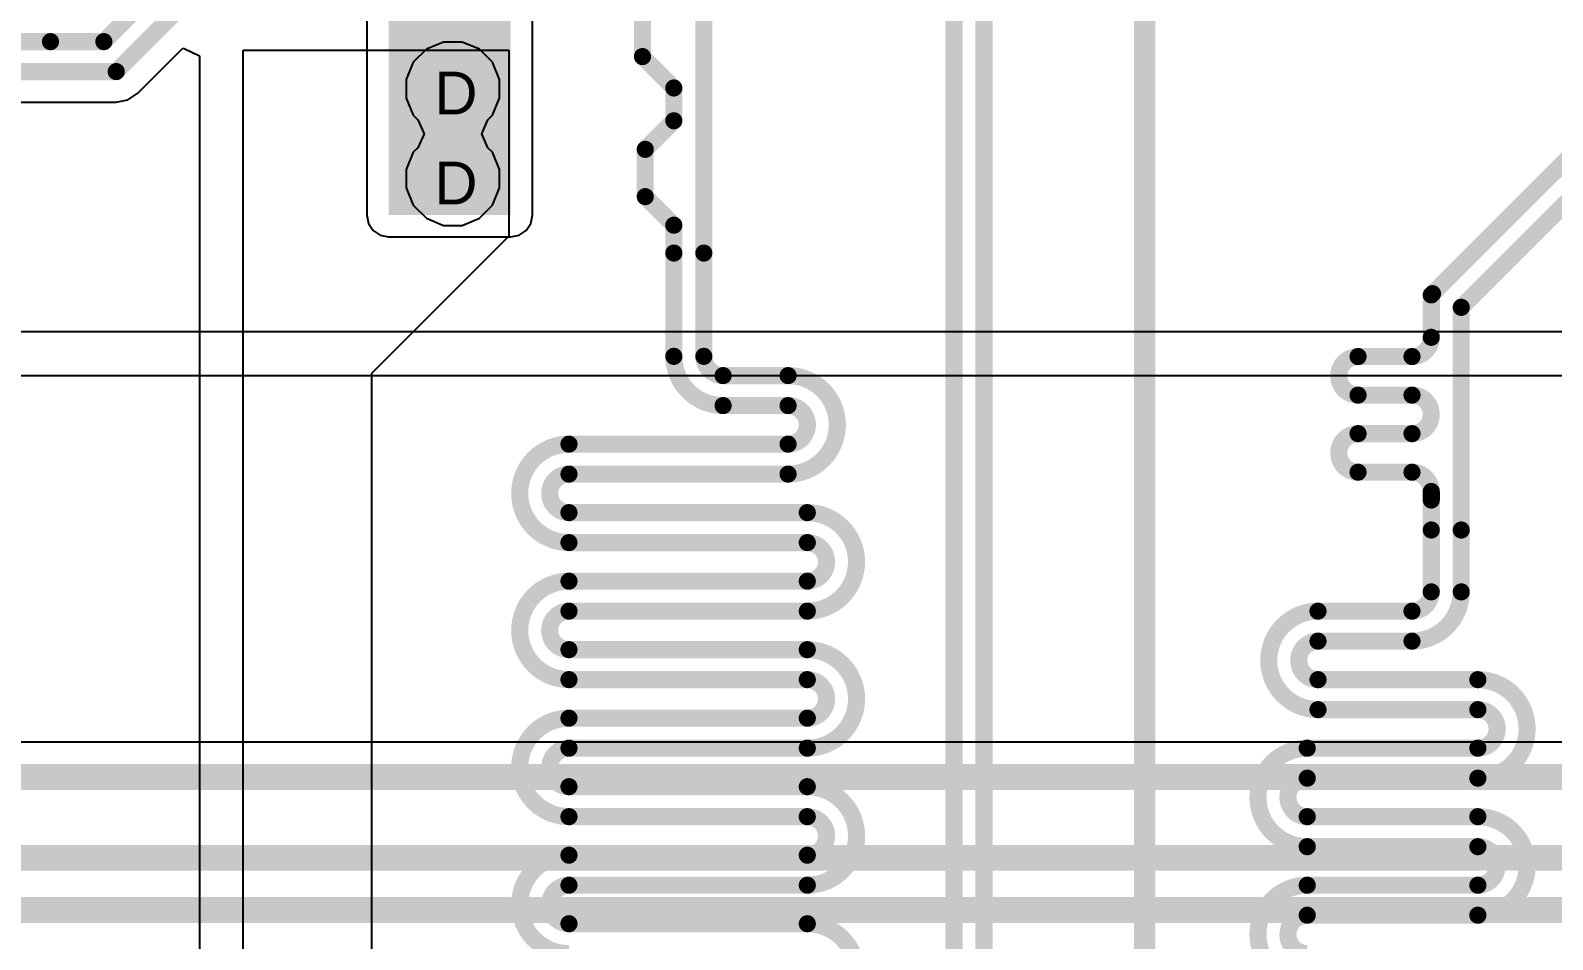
# Model space of a CAD drawing. Header units: inches. Extents: x 0 to 5401, y 0 to 5414.
# Drawn here: x 99.97 to 118.02, y 80.17 to 90.96 of the extents above; entities that cross this region are included whole.
import ezdxf

# ---------------------------------------------------------------- set-up
doc = ezdxf.new("R2010")
doc.units = ezdxf.units.IN
for name, color, linetype in [('Bottom Layer', 5, 'Continuous'), ('Bottom Solder', 6, 'Continuous'), ('Drill Drawing', 1, 'Continuous'), ('Layer 1', 16, 'Continuous'), ('Layer 2', 76, 'Continuous'), ('Top Layer', 1, 'Continuous'), ('Top Solder', 216, 'Continuous'), ('Via Holes', 16, 'Continuous')]:
    doc.layers.add(name, color=color, linetype=linetype)
doc.styles.add('Arial', font='', dxfattribs={"height": 0.2})
doc.styles.get('Arial').set_extended_font_data('Arial')

msp = doc.modelspace()

# ---------------------------------------------------------------- hatches: boundary and pattern name
at = {"layer": 'Bottom Layer'}
msp.add_hatch(color=5, dxfattribs=at).paths.add_polyline_path([(104.2162127, 88.76641124), (105.6640127, 88.76641124), (105.6640127, 95.49741124), (104.2162127, 95.49741124)])
h = msp.add_hatch(color=5, dxfattribs=at)
edge = h.paths.add_edge_path()
edge.add_arc((104.9782127, 90.26501123999999), 0.2999994, 0, 360)
h = msp.add_hatch(color=5, dxfattribs=at)
edge = h.paths.add_edge_path()
edge.add_arc((104.9782127, 89.19821123999999), 0.2999994, 0, 360)
at = {"layer": 'Bottom Solder'}
h = msp.add_hatch(color=6, dxfattribs=at)
edge = h.paths.add_edge_path()
edge.add_arc((104.9782127, 90.26501123999999), 0.4015993999999999, 0, 360)
h = msp.add_hatch(color=6, dxfattribs=at)
edge = h.paths.add_edge_path()
edge.add_arc((104.9782127, 89.19821123999999), 0.4015993999999999, 0, 360)
at = {"layer": 'Layer 1'}
h = msp.add_hatch(color=16, dxfattribs=at)
edge = h.paths.add_edge_path()
edge.add_arc((104.9782127, 90.26501123999999), 0.2999994, 0, 360)
h = msp.add_hatch(color=16, dxfattribs=at)
edge = h.paths.add_edge_path()
edge.add_arc((104.9782127, 89.19821123999999), 0.2999994, 0, 360)
at = {"layer": 'Layer 2'}
h = msp.add_hatch(color=76, dxfattribs=at)
edge = h.paths.add_edge_path()
edge.add_arc((104.9782127, 90.26501123999999), 0.2999994, 0, 360)
h = msp.add_hatch(color=76, dxfattribs=at)
edge = h.paths.add_edge_path()
edge.add_arc((104.9782127, 89.19821123999999), 0.2999994, 0, 360)
at = {"layer": 'Top Layer'}
h = msp.add_hatch(color=1, dxfattribs=at)
edge = h.paths.add_edge_path()
edge.add_arc((104.9782127, 90.26501123999999), 0.2999994, 0, 360)
h = msp.add_hatch(color=1, dxfattribs=at)
edge = h.paths.add_edge_path()
edge.add_arc((104.9782127, 89.19821123999999), 0.2999994, 0, 360)
at = {"layer": 'Top Solder'}
h = msp.add_hatch(color=216, dxfattribs=at)
edge = h.paths.add_edge_path()
edge.add_arc((104.9782127, 90.26501123999999), 0.4015993999999999, 0, 360)
h = msp.add_hatch(color=216, dxfattribs=at)
edge = h.paths.add_edge_path()
edge.add_arc((104.9782127, 89.19821123999999), 0.4015993999999999, 0, 360)
at = {"layer": 'Via Holes'}
h = msp.add_hatch(color=7, dxfattribs=at)
edge = h.paths.add_edge_path()
edge.add_arc((104.9782127, 90.26501123999999), 0.1499997, 0, 360)
h = msp.add_hatch(color=7, dxfattribs=at)
edge = h.paths.add_edge_path()
edge.add_arc((104.9782127, 89.19821123999999), 0.1499997, 0, 360)

# ---------------------------------------------------------------- linework, layer by layer
at = {"layer": 'Bottom Layer'}
for p, q in [((103.95723684, 94.29863538), (103.95723684, 88.76641124)), ((105.92298856, 88.76641124), (105.92298856, 94.29863538)), ((103.95723684, 88.76641124), (103.97694978, 88.66730552)), ((103.97694978, 88.66730552), (104.03308886, 88.5832874)), ((105.84713654, 88.5832874), (105.90327562, 88.66730552)), ((105.90327562, 88.66730552), (105.92298856, 88.76641124)), ((104.03308886, 88.5832874), (104.11710698, 88.52714832)), ((104.11710698, 88.52714832), (104.2162127, 88.50743537999999)), ((104.2162127, 88.50743537999999), (105.6640127, 88.50743537999999)), ((105.6640127, 88.50743537999999), (105.76311842, 88.52714832)), ((105.76311842, 88.52714832), (105.84713654, 88.5832874)), ((128.97959726, 82.51427997999998), (85.64762144, 82.51427997999998))]:
    msp.add_line(p, q, dxfattribs=at)
for points in [[(85.1154127, 82.09991708, 0.3048, 0.3048, 0), (128.97959726, 82.09991708, 0.3048, 0.3048, 0)], [(85.15984238, 81.14004091999999, 0.3048, 0.3048, 0), (128.58382462, 81.14004091999999, 0.3048, 0.3048, 0)], [(86.24377213999999, 80.52217067999999, 0.3048, 0.3048, 0), (127.8360537, 80.52217067999999, 0.3048, 0.3048, 0)]]:
    msp.add_lwpolyline(points, format="xyseb", dxfattribs=at)
at = {"layer": 'Layer 1'}
for p, q in [((104.8680148, 90.81901063999999), (104.66439824, 90.73466994)), ((105.0884106, 90.81901063999999), (104.8680148, 90.81901063999999)), ((105.29202716, 90.73466994), (105.0884106, 90.81901063999999)), ((104.66439824, 90.73466994), (104.508554, 90.5788257)), ((105.4478714, 90.5788257), (105.29202716, 90.73466994)), ((104.508554, 90.5788257), (104.4242133, 90.37520914)), ((105.5322121, 90.37520914), (105.4478714, 90.5788257)), ((104.4242133, 90.37520914), (104.4242133, 90.15481333999999)), ((105.5322121, 90.15481333999999), (105.5322121, 90.37520914)), ((104.4242133, 90.15481333999999), (104.508554, 89.95119678)), ((105.4478714, 89.95119678), (105.5322121, 90.15481333999999)), ((104.508554, 89.95119678), (104.56220388, 89.8975469)), ((105.39422152, 89.8975469), (105.4478714, 89.95119678)), ((104.56220388, 89.8975469), (104.6360366, 89.73161123999999)), ((104.6360366, 89.73161123999999), (104.56220388, 89.56567557999999)), ((105.3203888, 89.73161123999999), (105.39422152, 89.8975469)), ((105.39422152, 89.56567557999999), (105.3203888, 89.73161123999999)), ((104.56220388, 89.56567557999999), (104.508554, 89.5120257)), ((105.4478714, 89.5120257), (105.39422152, 89.56567557999999)), ((104.508554, 89.5120257), (104.4242133, 89.30840914)), ((105.5322121, 89.30840914), (105.4478714, 89.5120257)), ((104.4242133, 89.30840914), (104.4242133, 89.08801334)), ((105.5322121, 89.08801334), (105.5322121, 89.30840914)), ((104.4242133, 89.08801334), (104.508554, 88.88439677999999)), ((105.4478714, 88.88439677999999), (105.5322121, 89.08801334)), ((104.508554, 88.88439677999999), (104.66439824, 88.72855254)), ((105.29202716, 88.72855254), (105.4478714, 88.88439677999999)), ((104.66439824, 88.72855254), (104.8680148, 88.64421184)), ((104.8680148, 88.64421184), (105.0884106, 88.64421184)), ((105.0884106, 88.64421184), (105.29202716, 88.72855254))]:
    msp.add_line(p, q, dxfattribs=at)
at = {"layer": 'Layer 2'}
for p, q in [((104.8680148, 90.81901063999999), (104.66439824, 90.73466994)), ((105.0884106, 90.81901063999999), (104.8680148, 90.81901063999999)), ((105.29202716, 90.73466994), (105.0884106, 90.81901063999999)), ((104.66439824, 90.73466994), (104.508554, 90.5788257)), ((105.4478714, 90.5788257), (105.29202716, 90.73466994)), ((104.508554, 90.5788257), (104.4242133, 90.37520914)), ((105.5322121, 90.37520914), (105.4478714, 90.5788257)), ((104.4242133, 90.37520914), (104.4242133, 90.15481333999999)), ((105.5322121, 90.15481333999999), (105.5322121, 90.37520914)), ((104.4242133, 90.15481333999999), (104.508554, 89.95119678)), ((105.4478714, 89.95119678), (105.5322121, 90.15481333999999)), ((104.508554, 89.95119678), (104.56220388, 89.8975469)), ((105.39422152, 89.8975469), (105.4478714, 89.95119678)), ((104.56220388, 89.8975469), (104.6360366, 89.73161123999999)), ((104.6360366, 89.73161123999999), (104.56220388, 89.56567557999999)), ((105.3203888, 89.73161123999999), (105.39422152, 89.8975469)), ((105.39422152, 89.56567557999999), (105.3203888, 89.73161123999999)), ((104.56220388, 89.56567557999999), (104.508554, 89.5120257)), ((105.4478714, 89.5120257), (105.39422152, 89.56567557999999)), ((104.508554, 89.5120257), (104.4242133, 89.30840914)), ((105.5322121, 89.30840914), (105.4478714, 89.5120257)), ((104.4242133, 89.30840914), (104.4242133, 89.08801334)), ((105.5322121, 89.08801334), (105.5322121, 89.30840914)), ((104.4242133, 89.08801334), (104.508554, 88.88439677999999)), ((105.4478714, 88.88439677999999), (105.5322121, 89.08801334)), ((104.508554, 88.88439677999999), (104.66439824, 88.72855254)), ((105.29202716, 88.72855254), (105.4478714, 88.88439677999999)), ((104.66439824, 88.72855254), (104.8680148, 88.64421184)), ((104.8680148, 88.64421184), (105.0884106, 88.64421184)), ((105.0884106, 88.64421184), (105.29202716, 88.72855254)), ((149.61156006, 87.37936296), (89.87655634, 87.37936296)), ((89.66201269999999, 86.86141124), (149.61156006, 86.86141124))]:
    msp.add_line(p, q, dxfattribs=at)
at = {"layer": 'Top Layer'}
for p, q in [((101.24167966, 90.21183633999999), (101.7750695, 90.74522871999999)), ((101.7750695, 90.74522871999999), (101.79075654, 90.74338467999999)), ((101.79075654, 90.74338467999999), (101.97106098, 90.65384968)), ((101.97106098, 90.65384968), (101.97106098, 76.29502394)), ((102.4890127, 90.72220362), (105.64301198, 90.72221124)), ((102.4890127, 76.29501124), (102.4890127, 90.72220362)), ((105.64301198, 90.72221124), (105.64301198, 88.51681051999999)), ((96.70293334, 90.10564402), (100.98529206, 90.10564402)), ((100.98529206, 90.10564402), (100.98530476, 90.10564148)), ((100.98530476, 90.10564148), (101.12405226, 90.13324365999999)), ((101.12405226, 90.13324365999999), (101.24167966, 90.21183633999999)), ((105.64301198, 88.51681051999999), (104.0130127, 86.88681123999999)), ((104.0130127, 86.88681123999999), (104.0130127, 76.27218679999999))]:
    msp.add_line(p, q, dxfattribs=at)
for points in [[(113.1824127, 74.77101123999999, 0.254, 0.254, 0), (113.1824127, 109.45361396, 0.254, 0.254, 0)], [(110.9214063, 68.2673641, 0.2032, 0.2032, 0), (110.9214063, 98.46961764, 0.2032, 0.2032, 0)], [(111.2770063, 68.41465615999999, 0.2032, 0.2032, 0), (111.2770063, 98.6169097, 0.2032, 0.2032, 0)], [(107.95441198, 88.31553075999999, 0.2032, 0.2032, 0), (107.95441198, 92.52561124, 0.2032, 0.2032, 0)], [(100.8380127, 90.82381124, 0.2032, 0.2032, 0), (101.4777117, 91.46351023999999, 0.2032, 0.2032, 0)], [(100.98530476, 90.46821123999999, 0.2032, 0.2032, 0), (101.8333117, 91.31621817999999, 0.2032, 0.2032, 0)], [(107.2264683, 90.64641764, 0.2032, 0.2032, 0), (107.2264683, 91.089607, 0.2032, 0.2032, 0)], [(99.69719964, 90.82381124, 0.2032, 0.2032, 0), (100.20521234, 90.82381124, 0.2032, 0.2032, 0)], [(100.20521234, 90.82381124, 0.2032, 0.2032, 0), (100.8380127, 90.82381124, 0.2032, 0.2032, 0)], [(107.2264683, 90.64641764, 0.2032, 0.2032, 0), (107.59881198, 90.27407396, 0.2032, 0.2032, 0)], [(96.70292063999999, 90.46821123999999, 0.2032, 0.2032, 0), (100.98530476, 90.46821123999999, 0.2032, 0.2032, 0)], [(107.59881198, 89.88530156, 0.2032, 0.2032, 0), (107.59881198, 90.27407396, 0.2032, 0.2032, 0)], [(107.2596915, 89.54618108, 0.2032, 0.2032, 0), (107.59881198, 89.88530156, 0.2032, 0.2032, 0)], [(107.2596915, 88.9850138, 0.2032, 0.2032, 0), (107.2596915, 89.54618108, 0.2032, 0.2032, 0)], [(116.59697534, 87.8337334, 0.2032, 0.2032, 0), (118.36110694, 89.597865, 0.2032, 0.2032, 0)], [(116.93787636, 87.67173982, 0.2032, 0.2032, 0), (118.508399, 89.24226245999999, 0.2032, 0.2032, 0)], [(107.2596915, 88.9850138, 0.2032, 0.2032, 0), (107.59881198, 88.64589332, 0.2032, 0.2032, 0)], [(107.59881198, 88.31553075999999, 0.2032, 0.2032, 0), (107.59881198, 88.64589332, 0.2032, 0.2032, 0)], [(107.59881198, 87.09039732, 0.2032, 0.2032, 0), (107.59881198, 88.31553075999999, 0.2032, 0.2032, 0)], [(107.95441198, 87.09039732, 0.2032, 0.2032, 0), (107.95441198, 88.31553075999999, 0.2032, 0.2032, 0)], [(116.58227382, 87.81903188, 0.2032, 0.2032, 0), (116.59697534, 87.8337334, 0.2032, 0.2032, 0)], [(116.58227382, 87.31605599999999, 0.2032, 0.2032, 0), (116.58227382, 87.81903188, 0.2032, 0.2032, 0)], [(116.93787382, 85.0300433, 0.2032, 0.2032, 0), (116.93787382, 87.67173982, 0.2032, 0.2032, 0)], [(116.93787382, 87.67173982, 0.2032, 0.2032, 0), (116.93787636, 87.67173982, 0.2032, 0.2032, 0)], [(116.58227382, 87.31605599999999, 0.2032, 0.2032, -0.4142135623730951), (116.35367382, 87.087456, 0.2032, 0.2032, 0)], [(108.18301198, 86.50619732, 0.2032, 0.2032, -0.4142135623730951), (107.59881198, 87.09039732, 0.2032, 0.2032, 0)], [(108.18301198, 86.86179732, 0.2032, 0.2032, -0.4142135623730951), (107.95441198, 87.09039732, 0.2032, 0.2032, 0)], [(115.71387576, 86.63025599999999, 0.2032, 0.2032, -0.9999999999999999), (115.71387576, 87.087456, 0.2032, 0.2032, 0)], [(115.71387576, 87.087456, 0.2032, 0.2032, 0), (116.35367382, 87.087456, 0.2032, 0.2032, 0)], [(108.18301198, 86.86179732, 0.2032, 0.2032, 0), (108.9536556, 86.86179732, 0.2032, 0.2032, 0)], [(108.9536556, 86.86179732, 0.2032, 0.2032, -0.9999999999999999), (108.9536556, 85.69339732, 0.2032, 0.2032, 0)], [(115.71387576, 86.63025599999999, 0.2032, 0.2032, 0), (116.35367382, 86.63025599999999, 0.2032, 0.2032, 0)], [(116.35367382, 86.63025599999999, 0.2032, 0.2032, -0.9999999999999999), (116.35367382, 86.173056, 0.2032, 0.2032, 0)], [(108.18301198, 86.50619732, 0.2032, 0.2032, 0), (108.9536556, 86.50619732, 0.2032, 0.2032, 0)], [(108.9536556, 86.50619732, 0.2032, 0.2032, -0.9999999999999999), (108.9536556, 86.04899732, 0.2032, 0.2032, 0)], [(106.35485206, 84.88059731999999, 0.2032, 0.2032, -0.9999999999999999), (106.35485206, 86.04899732, 0.2032, 0.2032, 0)], [(106.35485206, 86.04899732, 0.2032, 0.2032, 0), (108.9536556, 86.04899732, 0.2032, 0.2032, 0)], [(115.71387576, 85.71585599999999, 0.2032, 0.2032, -0.9999999999999999), (115.71387576, 86.173056, 0.2032, 0.2032, 0)], [(115.71387576, 86.173056, 0.2032, 0.2032, 0), (116.35367382, 86.173056, 0.2032, 0.2032, 0)], [(106.35485206, 85.23619731999999, 0.2032, 0.2032, -0.9999999999999999), (106.35485206, 85.69339732, 0.2032, 0.2032, 0)], [(106.35485206, 85.69339732, 0.2032, 0.2032, 0), (108.9536556, 85.69339732, 0.2032, 0.2032, 0)], [(115.71387576, 85.71585599999999, 0.2032, 0.2032, 0), (116.35367382, 85.71585599999999, 0.2032, 0.2032, 0)], [(116.35367382, 85.71585599999999, 0.2032, 0.2032, -0.4142135623730951), (116.58227382, 85.48725599999999, 0.2032, 0.2032, 0)], [(116.58227382, 85.3856433, 0.2032, 0.2032, 0), (116.58227382, 85.48725599999999, 0.2032, 0.2032, 0)], [(116.58227382, 85.0300433, 0.2032, 0.2032, 0), (116.58227382, 85.3856433, 0.2032, 0.2032, 0)], [(106.35485206, 85.23619731999999, 0.2032, 0.2032, 0), (109.18162822, 85.23619731999999, 0.2032, 0.2032, 0)], [(109.18162822, 85.23619731999999, 0.2032, 0.2032, -0.9999999999999999), (109.18162822, 84.06779732, 0.2032, 0.2032, 0)], [(116.58227382, 84.29601124, 0.2032, 0.2032, 0), (116.58227382, 85.0300433, 0.2032, 0.2032, 0)], [(116.93787382, 84.29601124, 0.2032, 0.2032, 0), (116.93787382, 85.0300433, 0.2032, 0.2032, 0)], [(106.35485206, 84.88059731999999, 0.2032, 0.2032, 0), (109.18162822, 84.88059731999999, 0.2032, 0.2032, 0)], [(109.18162822, 84.88059731999999, 0.2032, 0.2032, -0.9999999999999999), (109.18162822, 84.42339731999999, 0.2032, 0.2032, 0)], [(106.35485206, 83.25499732, 0.2032, 0.2032, -0.9999999999999999), (106.35485206, 84.42339731999999, 0.2032, 0.2032, 0)], [(106.35485206, 84.42339731999999, 0.2032, 0.2032, 0), (109.18162822, 84.42339731999999, 0.2032, 0.2032, 0)], [(116.93787382, 84.29601124, 0.2032, 0.2032, -0.4142135623730951), (116.35367382, 83.71181123999999, 0.2032, 0.2032, 0)], [(116.58227382, 84.29601124, 0.2032, 0.2032, -0.4142135623730951), (116.35367382, 84.06741124, 0.2032, 0.2032, 0)], [(106.35485206, 83.61059732, 0.2032, 0.2032, -0.9999999999999999), (106.35485206, 84.06779732, 0.2032, 0.2032, 0)], [(106.35485206, 84.06779732, 0.2032, 0.2032, 0), (109.18162822, 84.06779732, 0.2032, 0.2032, 0)], [(115.23887036, 82.89901124000001, 0.2032, 0.2032, -0.9999999999999999), (115.23887036, 84.06741124, 0.2032, 0.2032, 0)], [(115.23887036, 84.06741124, 0.2032, 0.2032, 0), (116.35367382, 84.06741124, 0.2032, 0.2032, 0)], [(115.23887036, 83.25461123999999, 0.2032, 0.2032, -0.9999999999999999), (115.23887036, 83.71181123999999, 0.2032, 0.2032, 0)], [(115.23887036, 83.71181123999999, 0.2032, 0.2032, 0), (116.35367382, 83.71181123999999, 0.2032, 0.2032, 0)], [(106.35485206, 83.61059732, 0.2032, 0.2032, 0), (109.18162822, 83.61059732, 0.2032, 0.2032, 0)], [(109.18162822, 83.61059732, 0.2032, 0.2032, -0.9999999999999999), (109.18162822, 82.44219731999999, 0.2032, 0.2032, 0)], [(106.35485206, 83.25499732, 0.2032, 0.2032, 0), (109.18162822, 83.25499732, 0.2032, 0.2032, 0)], [(109.18162822, 83.25499732, 0.2032, 0.2032, -0.9999999999999999), (109.18162822, 82.79779732, 0.2032, 0.2032, 0)], [(115.23887036, 83.25461123999999, 0.2032, 0.2032, 0), (117.13488638, 83.25461123999999, 0.2032, 0.2032, 0)], [(117.13488638, 83.25461123999999, 0.2032, 0.2032, -0.9999999999999999), (117.13488638, 82.08621124, 0.2032, 0.2032, 0)], [(106.35485206, 81.62939732, 0.2032, 0.2032, -0.9999999999999999), (106.35485206, 82.79779732, 0.2032, 0.2032, 0)], [(106.35485206, 82.79779732, 0.2032, 0.2032, 0), (109.18162822, 82.79779732, 0.2032, 0.2032, 0)], [(115.23887036, 82.89901124000001, 0.2032, 0.2032, 0), (117.13488638, 82.89901124000001, 0.2032, 0.2032, 0)], [(117.13488638, 82.89901124000001, 0.2032, 0.2032, -0.9999999999999999), (117.13488638, 82.44181123999999, 0.2032, 0.2032, 0)], [(106.35485206, 81.98499732, 0.2032, 0.2032, -0.9999999999999999), (106.35485206, 82.44219731999999, 0.2032, 0.2032, 0)], [(106.35485206, 82.44219731999999, 0.2032, 0.2032, 0), (109.18162822, 82.44219731999999, 0.2032, 0.2032, 0)], [(115.11107534, 81.27341124, 0.2032, 0.2032, -0.9999999999999999), (115.11107534, 82.44181123999999, 0.2032, 0.2032, 0)], [(115.11107534, 82.44181123999999, 0.2032, 0.2032, 0), (117.13488638, 82.44181123999999, 0.2032, 0.2032, 0)], [(115.11107534, 81.62901124, 0.2032, 0.2032, -0.9999999999999999), (115.11107534, 82.08621124, 0.2032, 0.2032, 0)], [(115.11107534, 82.08621124, 0.2032, 0.2032, 0), (117.13488638, 82.08621124, 0.2032, 0.2032, 0)], [(106.35485206, 81.98499732, 0.2032, 0.2032, 0), (109.18162822, 81.98499732, 0.2032, 0.2032, 0)], [(109.18162822, 81.98499732, 0.2032, 0.2032, -0.9999999999999999), (109.18162822, 80.81659732, 0.2032, 0.2032, 0)], [(106.35485206, 81.62939732, 0.2032, 0.2032, 0), (109.18162822, 81.62939732, 0.2032, 0.2032, 0)], [(109.18162822, 81.62939732, 0.2032, 0.2032, -0.9999999999999999), (109.18162822, 81.17219732, 0.2032, 0.2032, 0)], [(115.11107534, 81.62901124, 0.2032, 0.2032, 0), (117.13488638, 81.62901124, 0.2032, 0.2032, 0)], [(117.13488638, 81.62901124, 0.2032, 0.2032, -0.9999999999999999), (117.13488638, 80.46061124, 0.2032, 0.2032, 0)], [(106.35485206, 80.00379731999999, 0.2032, 0.2032, -0.9999999999999999), (106.35485206, 81.17219732, 0.2032, 0.2032, 0)], [(106.35485206, 81.17219732, 0.2032, 0.2032, 0), (109.18162822, 81.17219732, 0.2032, 0.2032, 0)], [(115.11107534, 81.27341124, 0.2032, 0.2032, 0), (117.13488638, 81.27341124, 0.2032, 0.2032, 0)], [(117.13488638, 81.27341124, 0.2032, 0.2032, -0.9999999999999999), (117.13488638, 80.81621123999999, 0.2032, 0.2032, 0)], [(106.35485206, 80.35939732, 0.2032, 0.2032, -0.9999999999999999), (106.35485206, 80.81659732, 0.2032, 0.2032, 0)], [(106.35485206, 80.81659732, 0.2032, 0.2032, 0), (109.18162822, 80.81659732, 0.2032, 0.2032, 0)], [(115.11107534, 79.64781124, 0.2032, 0.2032, -0.9999999999999999), (115.11107534, 80.81621123999999, 0.2032, 0.2032, 0)], [(115.11107534, 80.81621123999999, 0.2032, 0.2032, 0), (117.13488638, 80.81621123999999, 0.2032, 0.2032, 0)], [(115.11107534, 80.00341123999999, 0.2032, 0.2032, -0.9999999999999999), (115.11107534, 80.46061124, 0.2032, 0.2032, 0)], [(115.11107534, 80.46061124, 0.2032, 0.2032, 0), (117.13488638, 80.46061124, 0.2032, 0.2032, 0)], [(106.35485206, 80.35939732, 0.2032, 0.2032, 0), (109.18162822, 80.35939732, 0.2032, 0.2032, 0)], [(109.18162822, 80.35939732, 0.2032, 0.2032, -0.9999999999999999), (109.18162822, 79.19099732, 0.2032, 0.2032, 0)]]:
    msp.add_lwpolyline(points, format="xyseb", dxfattribs=at)
for points in [[(100.15441234, 90.82381124, 0.1016, 0.1016, 1), (100.25601234, 90.82381124, 0.1016, 0.1016, 1)], [(100.15441234, 90.82381124, 0.1016, 0.1016, 1), (100.25601234, 90.82381124, 0.1016, 0.1016, 1)], [(100.7872127, 90.82381124, 0.1016, 0.1016, 1), (100.8888127, 90.82381124, 0.1016, 0.1016, 1)], [(100.7872127, 90.82381124, 0.1016, 0.1016, 1), (100.8888127, 90.82381124, 0.1016, 0.1016, 1)], [(107.1756683, 90.64641764, 0.1016, 0.1016, 1), (107.2772683, 90.64641764, 0.1016, 0.1016, 1)], [(107.1756683, 90.64641764, 0.1016, 0.1016, 1), (107.2772683, 90.64641764, 0.1016, 0.1016, 1)], [(100.93450476, 90.46821123999999, 0.1016, 0.1016, 1), (101.03610476, 90.46821123999999, 0.1016, 0.1016, 1)], [(100.93450476, 90.46821123999999, 0.1016, 0.1016, 1), (101.03610476, 90.46821123999999, 0.1016, 0.1016, 1)], [(107.54801198, 90.27407396, 0.1016, 0.1016, 1), (107.64961198, 90.27407396, 0.1016, 0.1016, 1)], [(107.54801198, 90.27407396, 0.1016, 0.1016, 1), (107.64961198, 90.27407396, 0.1016, 0.1016, 1)], [(107.54801198, 89.88530156, 0.1016, 0.1016, 1), (107.64961198, 89.88530156, 0.1016, 0.1016, 1)], [(107.54801198, 89.88530156, 0.1016, 0.1016, 1), (107.64961198, 89.88530156, 0.1016, 0.1016, 1)], [(107.2088915, 89.54618108, 0.1016, 0.1016, 1), (107.3104915, 89.54618108, 0.1016, 0.1016, 1)], [(107.2088915, 89.54618108, 0.1016, 0.1016, 1), (107.3104915, 89.54618108, 0.1016, 0.1016, 1)], [(107.2088915, 88.9850138, 0.1016, 0.1016, 1), (107.3104915, 88.9850138, 0.1016, 0.1016, 1)], [(107.2088915, 88.9850138, 0.1016, 0.1016, 1), (107.3104915, 88.9850138, 0.1016, 0.1016, 1)], [(107.54801198, 88.64589332, 0.1016, 0.1016, 1), (107.64961198, 88.64589332, 0.1016, 0.1016, 1)], [(107.54801198, 88.64589332, 0.1016, 0.1016, 1), (107.64961198, 88.64589332, 0.1016, 0.1016, 1)], [(107.54801198, 88.31553075999999, 0.1016, 0.1016, 1), (107.64961198, 88.31553075999999, 0.1016, 0.1016, 1)], [(107.54801198, 88.31553075999999, 0.1016, 0.1016, 1), (107.64961198, 88.31553075999999, 0.1016, 0.1016, 1)], [(107.90361198, 88.31553075999999, 0.1016, 0.1016, 1), (108.00521198, 88.31553075999999, 0.1016, 0.1016, 1)], [(107.90361198, 88.31553075999999, 0.1016, 0.1016, 1), (108.00521198, 88.31553075999999, 0.1016, 0.1016, 1)], [(116.53147382, 87.81903188, 0.1016, 0.1016, 1), (116.63307382, 87.81903188, 0.1016, 0.1016, 1)], [(116.53147382, 87.81903188, 0.1016, 0.1016, 1), (116.63307382, 87.81903188, 0.1016, 0.1016, 1)], [(116.54617534, 87.8337334, 0.1016, 0.1016, 1), (116.64777534, 87.8337334, 0.1016, 0.1016, 1)], [(116.54617534, 87.8337334, 0.1016, 0.1016, 1), (116.64777534, 87.8337334, 0.1016, 0.1016, 1)], [(116.88707382, 87.67173982, 0.1016, 0.1016, 1), (116.98867382, 87.67173982, 0.1016, 0.1016, 1)], [(116.88707382, 87.67173982, 0.1016, 0.1016, 1), (116.98867382, 87.67173982, 0.1016, 0.1016, 1)], [(116.88707636, 87.67173982, 0.1016, 0.1016, 1), (116.98867636, 87.67173982, 0.1016, 0.1016, 1)], [(116.88707636, 87.67173982, 0.1016, 0.1016, 1), (116.98867636, 87.67173982, 0.1016, 0.1016, 1)], [(116.53147382, 87.31605599999999, 0.1016, 0.1016, 1), (116.63307382, 87.31605599999999, 0.1016, 0.1016, 1)], [(116.53147382, 87.31605599999999, 0.1016, 0.1016, 1), (116.63307382, 87.31605599999999, 0.1016, 0.1016, 1)], [(107.54801198, 87.09039732, 0.1016, 0.1016, 1), (107.64961198, 87.09039732, 0.1016, 0.1016, 1)], [(107.54801198, 87.09039732, 0.1016, 0.1016, 1), (107.64961198, 87.09039732, 0.1016, 0.1016, 1)], [(107.90361198, 87.09039732, 0.1016, 0.1016, 1), (108.00521198, 87.09039732, 0.1016, 0.1016, 1)], [(107.90361198, 87.09039732, 0.1016, 0.1016, 1), (108.00521198, 87.09039732, 0.1016, 0.1016, 1)], [(115.66307576, 87.087456, 0.1016, 0.1016, 1), (115.76467576, 87.087456, 0.1016, 0.1016, 1)], [(115.66307576, 87.087456, 0.1016, 0.1016, 1), (115.76467576, 87.087456, 0.1016, 0.1016, 1)], [(116.30287382, 87.087456, 0.1016, 0.1016, 1), (116.40447382, 87.087456, 0.1016, 0.1016, 1)], [(116.30287382, 87.087456, 0.1016, 0.1016, 1), (116.40447382, 87.087456, 0.1016, 0.1016, 1)], [(108.13221198, 86.86179732, 0.1016, 0.1016, 1), (108.23381198, 86.86179732, 0.1016, 0.1016, 1)], [(108.13221198, 86.86179732, 0.1016, 0.1016, 1), (108.23381198, 86.86179732, 0.1016, 0.1016, 1)], [(108.9028556, 86.86179732, 0.1016, 0.1016, 1), (109.0044556, 86.86179732, 0.1016, 0.1016, 1)], [(108.9028556, 86.86179732, 0.1016, 0.1016, 1), (109.0044556, 86.86179732, 0.1016, 0.1016, 1)], [(115.66307576, 86.63025599999999, 0.1016, 0.1016, 1), (115.76467576, 86.63025599999999, 0.1016, 0.1016, 1)], [(115.66307576, 86.63025599999999, 0.1016, 0.1016, 1), (115.76467576, 86.63025599999999, 0.1016, 0.1016, 1)], [(116.30287382, 86.63025599999999, 0.1016, 0.1016, 1), (116.40447382, 86.63025599999999, 0.1016, 0.1016, 1)], [(116.30287382, 86.63025599999999, 0.1016, 0.1016, 1), (116.40447382, 86.63025599999999, 0.1016, 0.1016, 1)], [(108.13221198, 86.50619732, 0.1016, 0.1016, 1), (108.23381198, 86.50619732, 0.1016, 0.1016, 1)], [(108.13221198, 86.50619732, 0.1016, 0.1016, 1), (108.23381198, 86.50619732, 0.1016, 0.1016, 1)], [(108.9028556, 86.50619732, 0.1016, 0.1016, 1), (109.0044556, 86.50619732, 0.1016, 0.1016, 1)], [(108.9028556, 86.50619732, 0.1016, 0.1016, 1), (109.0044556, 86.50619732, 0.1016, 0.1016, 1)], [(106.30405206, 86.04899732, 0.1016, 0.1016, 1), (106.40565206, 86.04899732, 0.1016, 0.1016, 1)], [(106.30405206, 86.04899732, 0.1016, 0.1016, 1), (106.40565206, 86.04899732, 0.1016, 0.1016, 1)], [(108.9028556, 86.04899732, 0.1016, 0.1016, 1), (109.0044556, 86.04899732, 0.1016, 0.1016, 1)], [(108.9028556, 86.04899732, 0.1016, 0.1016, 1), (109.0044556, 86.04899732, 0.1016, 0.1016, 1)], [(115.66307576, 86.173056, 0.1016, 0.1016, 1), (115.76467576, 86.173056, 0.1016, 0.1016, 1)], [(115.66307576, 86.173056, 0.1016, 0.1016, 1), (115.76467576, 86.173056, 0.1016, 0.1016, 1)], [(116.30287382, 86.173056, 0.1016, 0.1016, 1), (116.40447382, 86.173056, 0.1016, 0.1016, 1)], [(116.30287382, 86.173056, 0.1016, 0.1016, 1), (116.40447382, 86.173056, 0.1016, 0.1016, 1)], [(106.30405206, 85.69339732, 0.1016, 0.1016, 1), (106.40565206, 85.69339732, 0.1016, 0.1016, 1)], [(106.30405206, 85.69339732, 0.1016, 0.1016, 1), (106.40565206, 85.69339732, 0.1016, 0.1016, 1)], [(108.9028556, 85.69339732, 0.1016, 0.1016, 1), (109.0044556, 85.69339732, 0.1016, 0.1016, 1)], [(108.9028556, 85.69339732, 0.1016, 0.1016, 1), (109.0044556, 85.69339732, 0.1016, 0.1016, 1)], [(115.66307576, 85.71585599999999, 0.1016, 0.1016, 1), (115.76467576, 85.71585599999999, 0.1016, 0.1016, 1)], [(115.66307576, 85.71585599999999, 0.1016, 0.1016, 1), (115.76467576, 85.71585599999999, 0.1016, 0.1016, 1)], [(116.30287382, 85.71585599999999, 0.1016, 0.1016, 1), (116.40447382, 85.71585599999999, 0.1016, 0.1016, 1)], [(116.30287382, 85.71585599999999, 0.1016, 0.1016, 1), (116.40447382, 85.71585599999999, 0.1016, 0.1016, 1)], [(116.53147382, 85.48725599999999, 0.1016, 0.1016, 1), (116.63307382, 85.48725599999999, 0.1016, 0.1016, 1)], [(116.53147382, 85.48725599999999, 0.1016, 0.1016, 1), (116.63307382, 85.48725599999999, 0.1016, 0.1016, 1)], [(116.53147382, 85.3856433, 0.1016, 0.1016, 1), (116.63307382, 85.3856433, 0.1016, 0.1016, 1)], [(116.53147382, 85.3856433, 0.1016, 0.1016, 1), (116.63307382, 85.3856433, 0.1016, 0.1016, 1)], [(106.30405206, 85.23619731999999, 0.1016, 0.1016, 1), (106.40565206, 85.23619731999999, 0.1016, 0.1016, 1)], [(106.30405206, 85.23619731999999, 0.1016, 0.1016, 1), (106.40565206, 85.23619731999999, 0.1016, 0.1016, 1)], [(109.13082822, 85.23619731999999, 0.1016, 0.1016, 1), (109.23242822, 85.23619731999999, 0.1016, 0.1016, 1)], [(109.13082822, 85.23619731999999, 0.1016, 0.1016, 1), (109.23242822, 85.23619731999999, 0.1016, 0.1016, 1)], [(116.53147382, 85.0300433, 0.1016, 0.1016, 1), (116.63307382, 85.0300433, 0.1016, 0.1016, 1)], [(116.53147382, 85.0300433, 0.1016, 0.1016, 1), (116.63307382, 85.0300433, 0.1016, 0.1016, 1)], [(116.88707382, 85.0300433, 0.1016, 0.1016, 1), (116.98867382, 85.0300433, 0.1016, 0.1016, 1)], [(116.88707382, 85.0300433, 0.1016, 0.1016, 1), (116.98867382, 85.0300433, 0.1016, 0.1016, 1)], [(106.30405206, 84.88059731999999, 0.1016, 0.1016, 1), (106.40565206, 84.88059731999999, 0.1016, 0.1016, 1)], [(106.30405206, 84.88059731999999, 0.1016, 0.1016, 1), (106.40565206, 84.88059731999999, 0.1016, 0.1016, 1)], [(109.13082822, 84.88059731999999, 0.1016, 0.1016, 1), (109.23242822, 84.88059731999999, 0.1016, 0.1016, 1)], [(109.13082822, 84.88059731999999, 0.1016, 0.1016, 1), (109.23242822, 84.88059731999999, 0.1016, 0.1016, 1)], [(106.30405206, 84.42339731999999, 0.1016, 0.1016, 1), (106.40565206, 84.42339731999999, 0.1016, 0.1016, 1)], [(106.30405206, 84.42339731999999, 0.1016, 0.1016, 1), (106.40565206, 84.42339731999999, 0.1016, 0.1016, 1)], [(109.13082822, 84.42339731999999, 0.1016, 0.1016, 1), (109.23242822, 84.42339731999999, 0.1016, 0.1016, 1)], [(109.13082822, 84.42339731999999, 0.1016, 0.1016, 1), (109.23242822, 84.42339731999999, 0.1016, 0.1016, 1)], [(116.53147382, 84.29601124, 0.1016, 0.1016, 1), (116.63307382, 84.29601124, 0.1016, 0.1016, 1)], [(116.53147382, 84.29601124, 0.1016, 0.1016, 1), (116.63307382, 84.29601124, 0.1016, 0.1016, 1)], [(116.88707382, 84.29601124, 0.1016, 0.1016, 1), (116.98867382, 84.29601124, 0.1016, 0.1016, 1)], [(116.88707382, 84.29601124, 0.1016, 0.1016, 1), (116.98867382, 84.29601124, 0.1016, 0.1016, 1)], [(106.30405206, 84.06779732, 0.1016, 0.1016, 1), (106.40565206, 84.06779732, 0.1016, 0.1016, 1)], [(106.30405206, 84.06779732, 0.1016, 0.1016, 1), (106.40565206, 84.06779732, 0.1016, 0.1016, 1)], [(109.13082822, 84.06779732, 0.1016, 0.1016, 1), (109.23242822, 84.06779732, 0.1016, 0.1016, 1)], [(109.13082822, 84.06779732, 0.1016, 0.1016, 1), (109.23242822, 84.06779732, 0.1016, 0.1016, 1)], [(115.18807036, 84.06741124, 0.1016, 0.1016, 1), (115.28967036, 84.06741124, 0.1016, 0.1016, 1)], [(115.18807036, 84.06741124, 0.1016, 0.1016, 1), (115.28967036, 84.06741124, 0.1016, 0.1016, 1)], [(116.30287382, 84.06741124, 0.1016, 0.1016, 1), (116.40447382, 84.06741124, 0.1016, 0.1016, 1)], [(116.30287382, 84.06741124, 0.1016, 0.1016, 1), (116.40447382, 84.06741124, 0.1016, 0.1016, 1)], [(115.18807036, 83.71181123999999, 0.1016, 0.1016, 1), (115.28967036, 83.71181123999999, 0.1016, 0.1016, 1)], [(115.18807036, 83.71181123999999, 0.1016, 0.1016, 1), (115.28967036, 83.71181123999999, 0.1016, 0.1016, 1)], [(116.30287382, 83.71181123999999, 0.1016, 0.1016, 1), (116.40447382, 83.71181123999999, 0.1016, 0.1016, 1)], [(116.30287382, 83.71181123999999, 0.1016, 0.1016, 1), (116.40447382, 83.71181123999999, 0.1016, 0.1016, 1)], [(106.30405206, 83.61059732, 0.1016, 0.1016, 1), (106.40565206, 83.61059732, 0.1016, 0.1016, 1)], [(106.30405206, 83.61059732, 0.1016, 0.1016, 1), (106.40565206, 83.61059732, 0.1016, 0.1016, 1)], [(109.13082822, 83.61059732, 0.1016, 0.1016, 1), (109.23242822, 83.61059732, 0.1016, 0.1016, 1)], [(109.13082822, 83.61059732, 0.1016, 0.1016, 1), (109.23242822, 83.61059732, 0.1016, 0.1016, 1)], [(106.30405206, 83.25499732, 0.1016, 0.1016, 1), (106.40565206, 83.25499732, 0.1016, 0.1016, 1)], [(106.30405206, 83.25499732, 0.1016, 0.1016, 1), (106.40565206, 83.25499732, 0.1016, 0.1016, 1)], [(109.13082822, 83.25499732, 0.1016, 0.1016, 1), (109.23242822, 83.25499732, 0.1016, 0.1016, 1)], [(109.13082822, 83.25499732, 0.1016, 0.1016, 1), (109.23242822, 83.25499732, 0.1016, 0.1016, 1)], [(115.18807036, 83.25461123999999, 0.1016, 0.1016, 1), (115.28967036, 83.25461123999999, 0.1016, 0.1016, 1)], [(115.18807036, 83.25461123999999, 0.1016, 0.1016, 1), (115.28967036, 83.25461123999999, 0.1016, 0.1016, 1)], [(117.08408638, 83.25461123999999, 0.1016, 0.1016, 1), (117.18568638, 83.25461123999999, 0.1016, 0.1016, 1)], [(117.08408638, 83.25461123999999, 0.1016, 0.1016, 1), (117.18568638, 83.25461123999999, 0.1016, 0.1016, 1)], [(106.30405206, 82.79779732, 0.1016, 0.1016, 1), (106.40565206, 82.79779732, 0.1016, 0.1016, 1)], [(106.30405206, 82.79779732, 0.1016, 0.1016, 1), (106.40565206, 82.79779732, 0.1016, 0.1016, 1)], [(109.13082822, 82.79779732, 0.1016, 0.1016, 1), (109.23242822, 82.79779732, 0.1016, 0.1016, 1)], [(109.13082822, 82.79779732, 0.1016, 0.1016, 1), (109.23242822, 82.79779732, 0.1016, 0.1016, 1)], [(115.18807036, 82.89901124000001, 0.1016, 0.1016, 1), (115.28967036, 82.89901124000001, 0.1016, 0.1016, 1)], [(115.18807036, 82.89901124000001, 0.1016, 0.1016, 1), (115.28967036, 82.89901124000001, 0.1016, 0.1016, 1)], [(117.08408638, 82.89901124000001, 0.1016, 0.1016, 1), (117.18568638, 82.89901124000001, 0.1016, 0.1016, 1)], [(117.08408638, 82.89901124000001, 0.1016, 0.1016, 1), (117.18568638, 82.89901124000001, 0.1016, 0.1016, 1)], [(106.30405206, 82.44219731999999, 0.1016, 0.1016, 1), (106.40565206, 82.44219731999999, 0.1016, 0.1016, 1)], [(106.30405206, 82.44219731999999, 0.1016, 0.1016, 1), (106.40565206, 82.44219731999999, 0.1016, 0.1016, 1)], [(109.13082822, 82.44219731999999, 0.1016, 0.1016, 1), (109.23242822, 82.44219731999999, 0.1016, 0.1016, 1)], [(109.13082822, 82.44219731999999, 0.1016, 0.1016, 1), (109.23242822, 82.44219731999999, 0.1016, 0.1016, 1)], [(115.06027534, 82.44181123999999, 0.1016, 0.1016, 1), (115.16187534, 82.44181123999999, 0.1016, 0.1016, 1)], [(115.06027534, 82.44181123999999, 0.1016, 0.1016, 1), (115.16187534, 82.44181123999999, 0.1016, 0.1016, 1)], [(117.08408638, 82.44181123999999, 0.1016, 0.1016, 1), (117.18568638, 82.44181123999999, 0.1016, 0.1016, 1)], [(117.08408638, 82.44181123999999, 0.1016, 0.1016, 1), (117.18568638, 82.44181123999999, 0.1016, 0.1016, 1)], [(115.06027534, 82.08621124, 0.1016, 0.1016, 1), (115.16187534, 82.08621124, 0.1016, 0.1016, 1)], [(115.06027534, 82.08621124, 0.1016, 0.1016, 1), (115.16187534, 82.08621124, 0.1016, 0.1016, 1)], [(117.08408638, 82.08621124, 0.1016, 0.1016, 1), (117.18568638, 82.08621124, 0.1016, 0.1016, 1)], [(117.08408638, 82.08621124, 0.1016, 0.1016, 1), (117.18568638, 82.08621124, 0.1016, 0.1016, 1)], [(106.30405206, 81.98499732, 0.1016, 0.1016, 1), (106.40565206, 81.98499732, 0.1016, 0.1016, 1)], [(106.30405206, 81.98499732, 0.1016, 0.1016, 1), (106.40565206, 81.98499732, 0.1016, 0.1016, 1)], [(109.13082822, 81.98499732, 0.1016, 0.1016, 1), (109.23242822, 81.98499732, 0.1016, 0.1016, 1)], [(109.13082822, 81.98499732, 0.1016, 0.1016, 1), (109.23242822, 81.98499732, 0.1016, 0.1016, 1)], [(106.30405206, 81.62939732, 0.1016, 0.1016, 1), (106.40565206, 81.62939732, 0.1016, 0.1016, 1)], [(106.30405206, 81.62939732, 0.1016, 0.1016, 1), (106.40565206, 81.62939732, 0.1016, 0.1016, 1)], [(109.13082822, 81.62939732, 0.1016, 0.1016, 1), (109.23242822, 81.62939732, 0.1016, 0.1016, 1)], [(109.13082822, 81.62939732, 0.1016, 0.1016, 1), (109.23242822, 81.62939732, 0.1016, 0.1016, 1)], [(115.06027534, 81.62901124, 0.1016, 0.1016, 1), (115.16187534, 81.62901124, 0.1016, 0.1016, 1)], [(115.06027534, 81.62901124, 0.1016, 0.1016, 1), (115.16187534, 81.62901124, 0.1016, 0.1016, 1)], [(117.08408638, 81.62901124, 0.1016, 0.1016, 1), (117.18568638, 81.62901124, 0.1016, 0.1016, 1)], [(117.08408638, 81.62901124, 0.1016, 0.1016, 1), (117.18568638, 81.62901124, 0.1016, 0.1016, 1)], [(106.30405206, 81.17219732, 0.1016, 0.1016, 1), (106.40565206, 81.17219732, 0.1016, 0.1016, 1)], [(106.30405206, 81.17219732, 0.1016, 0.1016, 1), (106.40565206, 81.17219732, 0.1016, 0.1016, 1)], [(109.13082822, 81.17219732, 0.1016, 0.1016, 1), (109.23242822, 81.17219732, 0.1016, 0.1016, 1)], [(109.13082822, 81.17219732, 0.1016, 0.1016, 1), (109.23242822, 81.17219732, 0.1016, 0.1016, 1)], [(115.06027534, 81.27341124, 0.1016, 0.1016, 1), (115.16187534, 81.27341124, 0.1016, 0.1016, 1)], [(115.06027534, 81.27341124, 0.1016, 0.1016, 1), (115.16187534, 81.27341124, 0.1016, 0.1016, 1)], [(117.08408638, 81.27341124, 0.1016, 0.1016, 1), (117.18568638, 81.27341124, 0.1016, 0.1016, 1)], [(117.08408638, 81.27341124, 0.1016, 0.1016, 1), (117.18568638, 81.27341124, 0.1016, 0.1016, 1)], [(106.30405206, 80.81659732, 0.1016, 0.1016, 1), (106.40565206, 80.81659732, 0.1016, 0.1016, 1)], [(106.30405206, 80.81659732, 0.1016, 0.1016, 1), (106.40565206, 80.81659732, 0.1016, 0.1016, 1)], [(109.13082822, 80.81659732, 0.1016, 0.1016, 1), (109.23242822, 80.81659732, 0.1016, 0.1016, 1)], [(109.13082822, 80.81659732, 0.1016, 0.1016, 1), (109.23242822, 80.81659732, 0.1016, 0.1016, 1)], [(115.06027534, 80.81621123999999, 0.1016, 0.1016, 1), (115.16187534, 80.81621123999999, 0.1016, 0.1016, 1)], [(115.06027534, 80.81621123999999, 0.1016, 0.1016, 1), (115.16187534, 80.81621123999999, 0.1016, 0.1016, 1)], [(117.08408638, 80.81621123999999, 0.1016, 0.1016, 1), (117.18568638, 80.81621123999999, 0.1016, 0.1016, 1)], [(117.08408638, 80.81621123999999, 0.1016, 0.1016, 1), (117.18568638, 80.81621123999999, 0.1016, 0.1016, 1)], [(115.06027534, 80.46061124, 0.1016, 0.1016, 1), (115.16187534, 80.46061124, 0.1016, 0.1016, 1)], [(115.06027534, 80.46061124, 0.1016, 0.1016, 1), (115.16187534, 80.46061124, 0.1016, 0.1016, 1)], [(117.08408638, 80.46061124, 0.1016, 0.1016, 1), (117.18568638, 80.46061124, 0.1016, 0.1016, 1)], [(117.08408638, 80.46061124, 0.1016, 0.1016, 1), (117.18568638, 80.46061124, 0.1016, 0.1016, 1)], [(106.30405206, 80.35939732, 0.1016, 0.1016, 1), (106.40565206, 80.35939732, 0.1016, 0.1016, 1)], [(106.30405206, 80.35939732, 0.1016, 0.1016, 1), (106.40565206, 80.35939732, 0.1016, 0.1016, 1)], [(109.13082822, 80.35939732, 0.1016, 0.1016, 1), (109.23242822, 80.35939732, 0.1016, 0.1016, 1)], [(109.13082822, 80.35939732, 0.1016, 0.1016, 1), (109.23242822, 80.35939732, 0.1016, 0.1016, 1)]]:
    msp.add_lwpolyline(points, format="xyseb", close=True, dxfattribs=at)

# ---------------------------------------------------------------- texts
at = {"layer": 'Drill Drawing', "style": 'Arial'}
for p in [(104.7581344, 89.96029505999999), (104.7581344, 88.89349505999999)]:
    msp.add_text('D', height=0.508, dxfattribs=at).set_placement(p)

doc.saveas('drawing.dxf')
